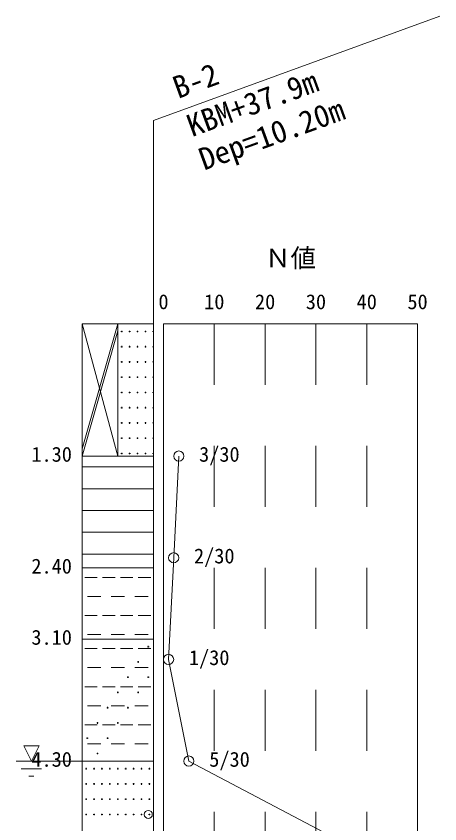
# Model space of a CAD drawing. Units: millimetres, scale not verified. Extents: x 3460 to 48790, y 9883 to 26226.
# Drawn here: x 27650 to 31819, y 17982 to 25926 of the extents above; entities that cross this region are included whole.
import ezdxf
from ezdxf.enums import TextEntityAlignment as Align

# ---------------------------------------------------------------- set-up
doc = ezdxf.new("R2010")
doc.units = ezdxf.units.MM
doc.header["$LTSCALE"] = 100
doc.linetypes.add('DASHED_SPACED', pattern=[12, 6, -6])
for name, color, linetype, lineweight in [('0_2', 7, 'Continuous', 13), ('1', 3, 'Continuous', 13), ('2', 7, 'Continuous', 13), ('3', 3, 'Continuous', 13), ('4', 3, 'Continuous', 13), ('5', 7, 'Continuous', 13)]:
    doc.layers.add(name, color=color, linetype=linetype, lineweight=lineweight)
doc.styles.add('ＭＳ ゴシック', font='')
doc.styles.get('ＭＳ ゴシック').set_extended_font_data('MS Gothic')

msp = doc.modelspace()

# ---------------------------------------------------------------- linework, layer by layer
at = {"layer": '0_2', "color": 3}
for p, q in [((29000, 24900), (31819.1, 25926.1)), ((29000, 22900), (29000, 24900))]:
    msp.add_line(p, q, dxfattribs=at)
at = {"layer": '1'}
for p, q in [((27800, 18600), (27725, 18750)), ((27725, 18750), (27875, 18750)), ((27800, 18600), (27875, 18750)), ((27650, 18600), (27950, 18600)), ((27800, 18600), (28300, 18600)), ((27700, 18525), (27900, 18525)), ((27775, 18450), (27825, 18450))]:
    msp.add_line(p, q, dxfattribs=at)
at = {"layer": '2', "color": 3}
for p, q in [((29100, 22900), (31600, 22900)), ((29100, 12700), (29100, 22900)), ((31600, 22900), (31600, 12700))]:
    msp.add_line(p, q, dxfattribs=at)
at = {"layer": '2', "color": 4, "linetype": 'DASHED_SPACED'}
for p, q in [((29600, 22900), (29600, 12700)), ((30100, 22900), (30100, 12700)), ((30600, 22900), (30600, 12700)), ((31100, 22900), (31100, 12700))]:
    msp.add_line(p, q, dxfattribs=at)
at = {"layer": '2'}
for p, q in [((29250, 21600), (29200, 20600)), ((29200, 20600), (29150, 19600)), ((29150, 19600), (29350, 18600)), ((29350, 18600), (31250, 17600))]:
    msp.add_line(p, q, dxfattribs=at)
for centre in [(29250, 21600), (29200, 20600), (29150, 19600), (29350, 18600)]:
    msp.add_circle(centre, 50, dxfattribs=at)
at = {"layer": '3'}
for p, q in [((29100, 22900), (31600, 22900)), ((29100, 12700), (29100, 22900)), ((31600, 22900), (31600, 12700))]:
    msp.add_line(p, q, dxfattribs=at)
at = {"layer": '4'}
for p, q in [((29000, 22900), (28300, 22900)), ((28300, 22900), (28300, 12700)), ((29000, 12700), (29000, 22900)), ((28300, 21600), (29000, 21600)), ((28300, 20500), (29000, 20500)), ((28300, 19800), (29000, 19800)), ((28300, 18600), (29000, 18600))]:
    msp.add_line(p, q, dxfattribs=at)
at = {"layer": '5'}
for p, q in [((28650, 21600), (28300, 22900)), ((28300, 21670), (28650, 22900)), ((28650, 21600), (28650, 22900)), ((28300, 21600), (28650, 22830)), ((28681.4, 22825), (28696.4, 22825)), ((28688.9, 22817.5), (28688.9, 22832.5)), ((28759.2, 22825), (28774.2, 22825)), ((28766.7, 22817.5), (28766.7, 22832.5)), ((28836.9, 22825), (28851.9, 22825)), ((28844.4, 22817.5), (28844.4, 22832.5)), ((28914.7, 22825), (28929.7, 22825)), ((28922.2, 22817.5), (28922.2, 22832.5)), ((28992.5, 22825), (29000, 22825)), ((29000, 22817.5), (29000, 22832.5)), ((28681.4, 22675), (28696.4, 22675)), ((28688.9, 22667.5), (28688.9, 22682.5)), ((28759.2, 22675), (28774.2, 22675)), ((28766.7, 22667.5), (28766.7, 22682.5)), ((28836.9, 22675), (28851.9, 22675)), ((28844.4, 22667.5), (28844.4, 22682.5)), ((28914.7, 22675), (28929.7, 22675)), ((28922.2, 22667.5), (28922.2, 22682.5)), ((28992.5, 22675), (29000, 22675)), ((29000, 22667.5), (29000, 22682.5)), ((28681.4, 22525), (28696.4, 22525)), ((28688.9, 22517.5), (28688.9, 22532.5)), ((28759.2, 22525), (28774.2, 22525)), ((28766.7, 22517.5), (28766.7, 22532.5)), ((28836.9, 22525), (28851.9, 22525)), ((28844.4, 22517.5), (28844.4, 22532.5)), ((28914.7, 22525), (28929.7, 22525)), ((28922.2, 22517.5), (28922.2, 22532.5)), ((28992.5, 22525), (29000, 22525)), ((29000, 22517.5), (29000, 22532.5)), ((28681.4, 22375), (28696.4, 22375)), ((28688.9, 22367.5), (28688.9, 22382.5)), ((28759.2, 22375), (28774.2, 22375)), ((28766.7, 22367.5), (28766.7, 22382.5)), ((28836.9, 22375), (28851.9, 22375)), ((28844.4, 22367.5), (28844.4, 22382.5)), ((28914.7, 22375), (28929.7, 22375)), ((28922.2, 22367.5), (28922.2, 22382.5)), ((28992.5, 22375), (29000, 22375)), ((29000, 22367.5), (29000, 22382.5)), ((28681.4, 22225), (28696.4, 22225)), ((28688.9, 22217.5), (28688.9, 22232.5)), ((28759.2, 22225), (28774.2, 22225)), ((28766.7, 22217.5), (28766.7, 22232.5)), ((28836.9, 22225), (28851.9, 22225)), ((28844.4, 22217.5), (28844.4, 22232.5)), ((28914.7, 22225), (28929.7, 22225)), ((28922.2, 22217.5), (28922.2, 22232.5)), ((28992.5, 22225), (29000, 22225)), ((29000, 22217.5), (29000, 22232.5)), ((28681.4, 22075), (28696.4, 22075)), ((28688.9, 22067.5), (28688.9, 22082.5)), ((28759.2, 22075), (28774.2, 22075)), ((28766.7, 22067.5), (28766.7, 22082.5)), ((28836.9, 22075), (28851.9, 22075)), ((28844.4, 22067.5), (28844.4, 22082.5)), ((28914.7, 22075), (28929.7, 22075)), ((28922.2, 22067.5), (28922.2, 22082.5)), ((28992.5, 22075), (29000, 22075)), ((29000, 22067.5), (29000, 22082.5)), ((28681.4, 21925), (28696.4, 21925)), ((28688.9, 21917.5), (28688.9, 21932.5)), ((28759.2, 21925), (28774.2, 21925)), ((28766.7, 21917.5), (28766.7, 21932.5)), ((28836.9, 21925), (28851.9, 21925)), ((28844.4, 21917.5), (28844.4, 21932.5)), ((28914.7, 21925), (28929.7, 21925)), ((28922.2, 21917.5), (28922.2, 21932.5)), ((28992.5, 21925), (29000, 21925)), ((29000, 21917.5), (29000, 21932.5)), ((28681.4, 21775), (28696.4, 21775)), ((28688.9, 21767.5), (28688.9, 21782.5)), ((28759.2, 21775), (28774.2, 21775)), ((28766.7, 21767.5), (28766.7, 21782.5)), ((28836.9, 21775), (28851.9, 21775)), ((28844.4, 21767.5), (28844.4, 21782.5)), ((28914.7, 21775), (28929.7, 21775)), ((28922.2, 21767.5), (28922.2, 21782.5)), ((28992.5, 21775), (29000, 21775)), ((29000, 21767.5), (29000, 21782.5)), ((28681.4, 21625), (28696.4, 21625)), ((28688.9, 21617.5), (28688.9, 21632.5)), ((28759.2, 21625), (28774.2, 21625)), ((28766.7, 21617.5), (28766.7, 21632.5)), ((28836.9, 21625), (28851.9, 21625)), ((28844.4, 21617.5), (28844.4, 21632.5)), ((28914.7, 21625), (28929.7, 21625)), ((28922.2, 21617.5), (28922.2, 21632.5)), ((28992.5, 21625), (29000, 21625)), ((29000, 21617.5), (29000, 21632.5)), ((28300, 21492.9), (29000, 21492.9)), ((28300, 21278.6), (29000, 21278.6)), ((28300, 21064.3), (29000, 21064.3)), ((28300, 20850), (29000, 20850)), ((28300, 20635.7), (29000, 20635.7)), ((28326.2, 20406.2), (28448.8, 20406.2)), ((28501.2, 20406.2), (28623.8, 20406.2)), ((28676.2, 20406.2), (28798.8, 20406.2)), ((28851.2, 20406.2), (28973.8, 20406.2)), ((28351, 20218.8), (28482.3, 20218.8)), ((28584.4, 20218.8), (28715.6, 20218.8)), ((28817.7, 20218.8), (28949, 20218.8)), ((28326.2, 20031.2), (28448.8, 20031.2)), ((28501.2, 20031.2), (28623.8, 20031.2)), ((28676.2, 20031.2), (28798.8, 20031.2)), ((28851.2, 20031.2), (28973.8, 20031.2)), ((28351, 19843.8), (28482.3, 19843.8)), ((28584.4, 19843.8), (28715.6, 19843.8)), ((28817.7, 19843.8), (28949, 19843.8)), ((28326.2, 19706.2), (28448.8, 19706.2)), ((28501.2, 19706.2), (28623.8, 19706.2)), ((28676.2, 19706.2), (28798.8, 19706.2)), ((28851.2, 19706.2), (28973.8, 19706.2)), ((28942.5, 19725), (28957.5, 19725)), ((28950, 19717.5), (28950, 19732.5)), ((28842.5, 19575), (28857.5, 19575)), ((28850, 19567.5), (28850, 19582.5)), ((28351, 19518.8), (28482.3, 19518.8)), ((28584.4, 19518.8), (28715.6, 19518.8)), ((28817.7, 19518.8), (28949, 19518.8)), ((28742.5, 19425), (28757.5, 19425)), ((28750, 19417.5), (28750, 19432.5)), ((28942.5, 19425), (28957.5, 19425)), ((28950, 19417.5), (28950, 19432.5)), ((28326.2, 19331.2), (28448.8, 19331.2)), ((28501.2, 19331.2), (28623.8, 19331.2)), ((28676.2, 19331.2), (28798.8, 19331.2)), ((28851.2, 19331.2), (28973.8, 19331.2)), ((28642.5, 19275), (28657.5, 19275)), ((28650, 19267.5), (28650, 19282.5)), ((28842.5, 19275), (28857.5, 19275)), ((28850, 19267.5), (28850, 19282.5)), ((28351, 19143.8), (28482.3, 19143.8)), ((28542.5, 19125), (28557.5, 19125)), ((28550, 19117.5), (28550, 19132.5)), ((28584.4, 19143.8), (28715.6, 19143.8)), ((28742.5, 19125), (28757.5, 19125)), ((28750, 19117.5), (28750, 19132.5)), ((28817.7, 19143.8), (28949, 19143.8)), ((28326.2, 18956.2), (28448.8, 18956.2)), ((28442.5, 18975), (28457.5, 18975)), ((28450, 18967.5), (28450, 18982.5)), ((28501.2, 18956.2), (28623.8, 18956.2)), ((28642.5, 18975), (28657.5, 18975)), ((28650, 18967.5), (28650, 18982.5)), ((28676.2, 18956.2), (28798.8, 18956.2)), ((28851.2, 18956.2), (28973.8, 18956.2)), ((28350, 18817.5), (28350, 18832.5)), ((28550, 18817.5), (28550, 18832.5)), ((28342.5, 18825), (28357.5, 18825)), ((28351, 18768.8), (28482.3, 18768.8)), ((28542.5, 18825), (28557.5, 18825)), ((28584.4, 18768.8), (28715.6, 18768.8)), ((28817.7, 18768.8), (28949, 18768.8)), ((28442.5, 18675), (28457.5, 18675)), ((28450, 18667.5), (28450, 18682.5)), ((28331.4, 18525), (28346.4, 18525)), ((28338.9, 18517.5), (28338.9, 18532.5)), ((28409.2, 18525), (28424.2, 18525)), ((28416.7, 18517.5), (28416.7, 18532.5)), ((28486.9, 18525), (28501.9, 18525)), ((28494.4, 18517.5), (28494.4, 18532.5)), ((28564.7, 18525), (28579.7, 18525)), ((28572.2, 18517.5), (28572.2, 18532.5)), ((28642.5, 18525), (28657.5, 18525)), ((28650, 18517.5), (28650, 18532.5)), ((28720.3, 18525), (28735.3, 18525)), ((28727.8, 18517.5), (28727.8, 18532.5)), ((28798.1, 18525), (28813.1, 18525)), ((28805.6, 18517.5), (28805.6, 18532.5)), ((28875.8, 18525), (28890.8, 18525)), ((28883.3, 18517.5), (28883.3, 18532.5)), ((28953.6, 18525), (28968.6, 18525)), ((28961.1, 18517.5), (28961.1, 18532.5)), ((28331.4, 18375), (28346.4, 18375)), ((28338.9, 18367.5), (28338.9, 18382.5)), ((28409.2, 18375), (28424.2, 18375)), ((28416.7, 18367.5), (28416.7, 18382.5)), ((28486.9, 18375), (28501.9, 18375)), ((28494.4, 18367.5), (28494.4, 18382.5)), ((28564.7, 18375), (28579.7, 18375)), ((28572.2, 18367.5), (28572.2, 18382.5)), ((28642.5, 18375), (28657.5, 18375)), ((28650, 18367.5), (28650, 18382.5)), ((28720.3, 18375), (28735.3, 18375)), ((28727.8, 18367.5), (28727.8, 18382.5)), ((28798.1, 18375), (28813.1, 18375)), ((28805.6, 18367.5), (28805.6, 18382.5)), ((28875.8, 18375), (28890.8, 18375)), ((28883.3, 18367.5), (28883.3, 18382.5)), ((28953.6, 18375), (28968.6, 18375)), ((28961.1, 18367.5), (28961.1, 18382.5)), ((28331.4, 18225), (28346.4, 18225)), ((28338.9, 18217.5), (28338.9, 18232.5)), ((28409.2, 18225), (28424.2, 18225)), ((28416.7, 18217.5), (28416.7, 18232.5)), ((28486.9, 18225), (28501.9, 18225)), ((28494.4, 18217.5), (28494.4, 18232.5)), ((28564.7, 18225), (28579.7, 18225)), ((28572.2, 18217.5), (28572.2, 18232.5)), ((28642.5, 18225), (28657.5, 18225)), ((28650, 18217.5), (28650, 18232.5)), ((28720.3, 18225), (28735.3, 18225)), ((28727.8, 18217.5), (28727.8, 18232.5)), ((28798.1, 18225), (28813.1, 18225)), ((28805.6, 18217.5), (28805.6, 18232.5)), ((28875.8, 18225), (28890.8, 18225)), ((28883.3, 18217.5), (28883.3, 18232.5)), ((28953.6, 18225), (28968.6, 18225)), ((28961.1, 18217.5), (28961.1, 18232.5)), ((28331.4, 18075), (28346.4, 18075)), ((28338.9, 18067.5), (28338.9, 18082.5)), ((28409.2, 18075), (28424.2, 18075)), ((28416.7, 18067.5), (28416.7, 18082.5)), ((28486.9, 18075), (28501.9, 18075)), ((28494.4, 18067.5), (28494.4, 18082.5)), ((28564.7, 18075), (28579.7, 18075)), ((28572.2, 18067.5), (28572.2, 18082.5)), ((28642.5, 18075), (28657.5, 18075)), ((28650, 18067.5), (28650, 18082.5)), ((28720.3, 18075), (28735.3, 18075)), ((28727.8, 18067.5), (28727.8, 18082.5)), ((28798.1, 18075), (28813.1, 18075)), ((28805.6, 18067.5), (28805.6, 18082.5)), ((28875.8, 18075), (28890.8, 18075)), ((28883.3, 18067.5), (28883.3, 18082.5)), ((28953.6, 18075), (28968.6, 18075)), ((28961.1, 18067.5), (28961.1, 18082.5))]:
    msp.add_line(p, q, dxfattribs=at)
msp.add_circle((28950, 18075), 40, dxfattribs=at)

# ---------------------------------------------------------------- texts
at = {"layer": '0_2', "style": 'ＭＳ ゴシック'}
for s, p in [('B-2', (29264.8, 25049.6)), ('KBM+37.9m', (29401.6, 24673.7)), ('Dep=10.20m', (29521.3, 24344.8))]:
    msp.add_text(s, height=219.9, rotation=20, dxfattribs=at).set_placement(p, align=Align.BOTTOM_LEFT)
at = {"layer": '2', "style": 'ＭＳ ゴシック'}
for s, height, p in [('Ｎ値', 183.3, (30100, 23400)), ('0', 146.6, (29050, 23000)), ('10', 146.6, (29500, 23000)), ('20', 146.6, (30000, 23000)), ('30', 146.6, (30500, 23000)), ('40', 146.6, (31000, 23000)), ('50', 146.6, (31500, 23000)), ('3/30', 146.6, (29450, 21500)), ('2/30', 146.6, (29400, 20500)), ('1/30', 146.6, (29350, 19500)), ('5/30', 146.6, (29550, 18500))]:
    msp.add_text(s, height=height, dxfattribs=at).set_placement(p, align=Align.BOTTOM_LEFT)
at = {"layer": '4', "color": 7, "style": 'ＭＳ ゴシック'}
for s, p in [('1.30', (27800, 21500)), ('2.40', (27800, 20400)), ('3.10', (27800, 19700)), ('4.30', (27800, 18500))]:
    msp.add_text(s, height=146.6, dxfattribs=at).set_placement(p, align=Align.BOTTOM_LEFT)

doc.saveas('drawing.dxf')
